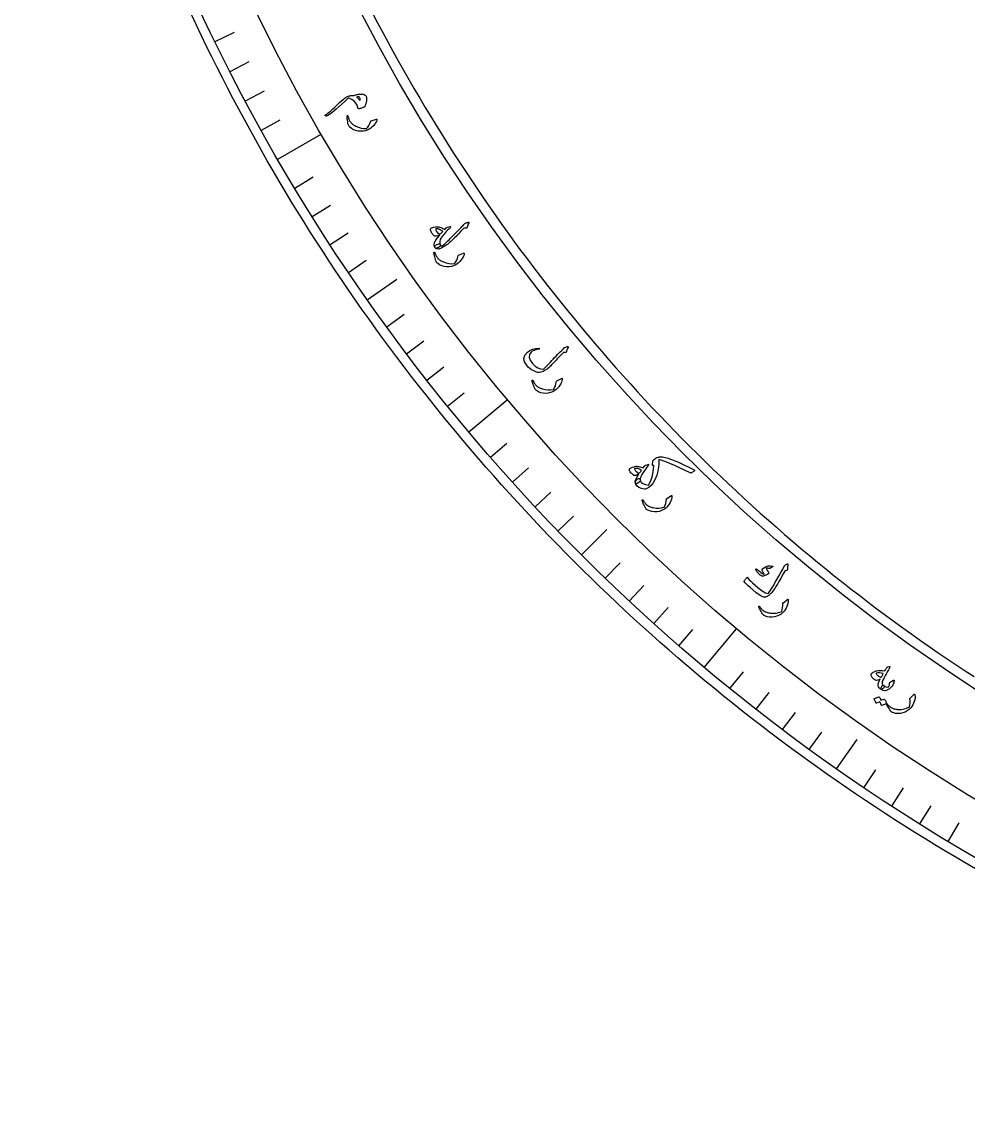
# Model space of a CAD drawing. Header units: millimetres. Extents: x -60 to 60, y -60 to 78.
# Drawn here: x -59.69 to -30.12, y -59.69 to -25.55 of the extents above; entities that cross this region are included whole.
import ezdxf

# ---------------------------------------------------------------- set-up
doc = ezdxf.new("R2010")
doc.units = ezdxf.units.MM
for name, color, linetype in [('CUT_INNER', 6, 'Continuous'), ('CUT_OUTER', 1, 'Continuous'), ('ENGRAVE', 7, 'Continuous'), ('ENGRAVE_FINE', 8, 'Continuous'), ('TEXT', 5, 'Continuous')]:
    doc.layers.add(name, color=color, linetype=linetype)

msp = doc.modelspace()

# ---------------------------------------------------------------- linework, layer by layer
at = {"layer": 'CUT_INNER'}
msp.add_lwpolyline([(-48.7314, -25.2836), (-48.5754, -25.5821), (-48.4175, -25.8797), (-48.2578, -26.1763), (-48.0962, -26.4719), (-47.9329, -26.7665), (-47.7678, -27.0601), (-47.6008, -27.3527), (-47.4321, -27.6443), (-47.2616, -27.9348), (-47.0893, -28.2242), (-46.9152, -28.5126), (-46.7394, -28.8), (-46.5618, -29.0862), (-46.3825, -29.3714), (-46.2014, -29.6554), (-46.0185, -29.9383), (-45.834, -30.2201), (-45.6477, -30.5008), (-45.4597, -30.7803), (-45.27, -31.0587), (-45.0785, -31.3359), (-44.8854, -31.6119), (-44.6906, -31.8867), (-44.4941, -32.1603), (-44.2959, -32.4327), (-44.0961, -32.7039), (-43.8946, -32.9738), (-43.6914, -33.2426), (-43.4867, -33.51), (-43.2802, -33.7762), (-43.0722, -34.0411), (-42.8625, -34.3048), (-42.6512, -34.5671), (-42.4383, -34.8282), (-42.2238, -35.0879), (-42.0077, -35.3464), (-41.79, -35.6034), (-41.5708, -35.8592), (-41.35, -36.1136), (-41.1276, -36.3666), (-40.9037, -36.6183), (-40.6782, -36.8686), (-40.4512, -37.1175), (-40.2227, -37.365), (-39.9927, -37.6111), (-39.7612, -37.8558), (-39.5281, -38.099), (-39.2936, -38.3409), (-39.0576, -38.5812), (-38.8202, -38.8202), (-38.5812, -39.0576), (-38.3409, -39.2936), (-38.099, -39.5281), (-37.8558, -39.7612), (-37.6111, -39.9927), (-37.365, -40.2227), (-37.1175, -40.4512), (-36.8686, -40.6782), (-36.6183, -40.9037), (-36.3666, -41.1276), (-36.1136, -41.35), (-35.8592, -41.5708), (-35.6034, -41.79), (-35.3464, -42.0077), (-35.0879, -42.2238), (-34.8282, -42.4383), (-34.5671, -42.6512), (-34.3048, -42.8625), (-34.0411, -43.0722), (-33.7762, -43.2802), (-33.51, -43.4867), (-33.2426, -43.6914), (-32.9738, -43.8946), (-32.7039, -44.0961), (-32.4327, -44.2959), (-32.1603, -44.4941), (-31.8867, -44.6906), (-31.6119, -44.8854), (-31.3359, -45.0785), (-31.0587, -45.27), (-30.7803, -45.4597), (-30.5008, -45.6477), (-30.2201, -45.834), (-29.9383, -46.0185)], dxfattribs=at)
at = {"layer": 'CUT_OUTER'}
msp.add_lwpolyline([(-29.8937, -52.0228), (-30.2123, -51.8384), (-30.5298, -51.652), (-30.8462, -51.4637), (-31.1614, -51.2735), (-31.4754, -51.0813), (-31.7882, -50.8872), (-32.0999, -50.6912), (-32.4103, -50.4933), (-32.7195, -50.2935), (-33.0275, -50.0918), (-33.3342, -49.8882), (-33.6397, -49.6827), (-33.9439, -49.4754), (-34.2468, -49.2662), (-34.5485, -49.0551), (-34.8488, -48.8422), (-35.1479, -48.6274), (-35.4456, -48.4109), (-35.742, -48.1925), (-36.037, -47.9722), (-36.3307, -47.7502), (-36.623, -47.5264), (-36.9139, -47.3008), (-37.2034, -47.0734), (-37.4916, -46.8442), (-37.7783, -46.6133), (-38.0636, -46.3806), (-38.3475, -46.1462), (-38.6299, -45.91), (-38.9109, -45.6721), (-39.1904, -45.4325), (-39.4684, -45.1912), (-39.7449, -44.9482), (-40.02, -44.7035), (-40.2935, -44.4571), (-40.5656, -44.209), (-40.8361, -43.9593), (-41.105, -43.7079), (-41.3724, -43.4548), (-41.6383, -43.2002), (-41.9026, -42.9438), (-42.1653, -42.6859), (-42.4264, -42.4264), (-42.6859, -42.1653), (-42.9438, -41.9026), (-43.2002, -41.6383), (-43.4548, -41.3724), (-43.7079, -41.105), (-43.9593, -40.8361), (-44.209, -40.5656), (-44.4571, -40.2935), (-44.7035, -40.02), (-44.9482, -39.7449), (-45.1912, -39.4684), (-45.4325, -39.1904), (-45.6721, -38.9109), (-45.91, -38.6299), (-46.1462, -38.3475), (-46.3806, -38.0636), (-46.6133, -37.7783), (-46.8442, -37.4916), (-47.0734, -37.2034), (-47.3008, -36.9139), (-47.5264, -36.623), (-47.7502, -36.3307), (-47.9722, -36.037), (-48.1925, -35.742), (-48.4109, -35.4456), (-48.6274, -35.1479), (-48.8422, -34.8488), (-49.0551, -34.5485), (-49.2662, -34.2468), (-49.4754, -33.9439), (-49.6827, -33.6397), (-49.8882, -33.3342), (-50.0918, -33.0275), (-50.2935, -32.7195), (-50.4933, -32.4103), (-50.6912, -32.0999), (-50.8872, -31.7882), (-51.0813, -31.4754), (-51.2735, -31.1614), (-51.4637, -30.8462), (-51.652, -30.5298), (-51.8384, -30.2123), (-52.0228, -29.8937), (-52.2052, -29.5739), (-52.3857, -29.253), (-52.5642, -28.931), (-52.7407, -28.608), (-52.9153, -28.2838), (-53.0878, -27.9586), (-53.2584, -27.6323), (-53.4269, -27.305), (-53.5935, -26.9767), (-53.758, -26.6473), (-53.9205, -26.317), (-54.0809, -25.9856), (-54.2394, -25.6533), (-54.3957, -25.32)], dxfattribs=at)
at = {"layer": 'ENGRAVE'}
for points in [[(-51.6965, -29.847), (-50.3362, -29.0616)], [(-48.8985, -34.2391), (-47.9794, -33.5955)], [(-45.7283, -38.3706), (-44.525, -37.3609)], [(-42.21, -42.21), (-41.4167, -41.4167)], [(-38.3706, -45.7283), (-37.3609, -44.525)], [(-34.2391, -48.8985), (-33.5955, -47.9794)]]:
    msp.add_lwpolyline(points, dxfattribs=at)
for radius in [59.694, 58.1232, 55.206]:
    msp.add_circle((0, 0), radius, dxfattribs=at)
at = {"layer": 'ENGRAVE_FINE'}
for points in [[(-53.6526, -26.1681), (-53.0475, -25.873)], [(-53.1877, -27.1005), (-52.5879, -26.7949)], [(-52.7067, -28.0246), (-52.1123, -27.7086)], [(-52.2095, -28.9402), (-51.6208, -28.6139)], [(-51.1677, -30.7447), (-50.5907, -30.398)], [(-50.6234, -31.633), (-50.0525, -31.2763)], [(-50.0636, -32.5117), (-49.499, -32.145)], [(-49.4886, -33.3805), (-48.9305, -33.004)], [(-48.2935, -35.0873), (-47.7488, -34.6916)], [(-47.6737, -35.9247), (-47.1361, -35.5196)], [(-47.0395, -36.7513), (-46.509, -36.3368)], [(-46.391, -37.5667), (-45.8678, -37.143)], [(-45.0516, -39.1628), (-44.5436, -38.7211)], [(-44.3613, -39.9431), (-43.861, -39.4926)], [(-43.6574, -40.7112), (-43.1651, -40.2521)], [(-42.9403, -41.4669), (-42.456, -40.9993)], [(-41.4669, -42.9403), (-40.9993, -42.456)], [(-40.7112, -43.6574), (-40.2521, -43.1651)], [(-39.9431, -44.3613), (-39.4926, -43.861)], [(-39.1628, -45.0516), (-38.7211, -44.5436)], [(-37.5667, -46.391), (-37.143, -45.8678)], [(-36.7513, -47.0395), (-36.3368, -46.509)], [(-35.9247, -47.6737), (-35.5196, -47.1361)], [(-35.0873, -48.2935), (-34.6916, -47.7488)], [(-33.3805, -49.4886), (-33.004, -48.9305)], [(-32.5117, -50.0636), (-32.145, -49.499)], [(-31.633, -50.6234), (-31.2763, -50.0525)], [(-30.7447, -51.1677), (-30.398, -50.5907)]]:
    msp.add_lwpolyline(points, dxfattribs=at)
at = {"layer": 'TEXT'}
for points in [[(-49.331, -27.8572), (-49.3054, -27.848), (-49.2796, -27.8395), (-49.2535, -27.8317), (-49.2271, -27.8245), (-49.2005, -27.8184), (-49.1738, -27.8135), (-49.147, -27.8098), (-49.1201, -27.8074), (-49.0692, -27.8069), (-49.0264, -27.812), (-48.9918, -27.8226), (-48.9653, -27.8388), (-48.9386, -27.8712), (-48.9234, -27.915), (-48.9198, -27.9702), (-48.9277, -28.0368), (-48.9314, -28.0561), (-48.9357, -28.0752), (-48.9405, -28.0941), (-48.9459, -28.1129), (-48.9518, -28.1317), (-48.9582, -28.1504), (-48.9651, -28.1692), (-48.9724, -28.1881), (-48.9771, -28.1983), (-48.9826, -28.2065), (-48.989, -28.2129), (-48.9962, -28.2173), (-49.0287, -28.2295), (-49.0578, -28.2402), (-49.0836, -28.2494), (-49.1059, -28.2572), (-49.1245, -28.2634), (-49.1391, -28.268), (-49.1496, -28.271), (-49.1561, -28.2725), (-49.1653, -28.2721), (-49.1727, -28.2689), (-49.1783, -28.263), (-49.182, -28.2544), (-49.231, -28.1322), (-49.2964, -28.0391), (-49.3784, -27.975), (-49.4771, -27.9397), (-49.4872, -27.939), (-49.4961, -27.9403), (-49.5039, -27.9436), (-49.5105, -27.9489), (-49.5943, -28.0304), (-49.6827, -28.1132), (-49.7756, -28.1972), (-49.8731, -28.2825), (-50.007, -28.3925), (-50.1079, -28.4638), (-50.1758, -28.4963), (-50.2109, -28.4898), (-50.2136, -28.4807), (-50.2103, -28.4703), (-50.201, -28.4587), (-50.1856, -28.4459), (-50.1519, -28.422), (-50.1174, -28.396), (-50.0823, -28.3679), (-50.0464, -28.3376), (-50.0097, -28.3055), (-49.9723, -28.2717), (-49.9341, -28.2363), (-49.8952, -28.1993), (-49.7644, -28.0753), (-49.6579, -27.9821), (-49.5758, -27.9195), (-49.5182, -27.8874), (-49.4891, -27.8765), (-49.4616, -27.8678), (-49.4356, -27.8613), (-49.4111, -27.857), (-49.3883, -27.8546), (-49.3674, -27.8538), (-49.3483, -27.8547), (-49.331, -27.8572)], [(-49.2339, -27.9027), (-49.2207, -27.913), (-49.2074, -27.9243), (-49.1942, -27.9366), (-49.1811, -27.9499), (-49.168, -27.9641), (-49.1551, -27.9791), (-49.1423, -27.9948), (-49.1297, -28.0114), (-49.1248, -27.9752), (-49.1247, -27.9463), (-49.1294, -27.9247), (-49.1388, -27.9105), (-49.1576, -27.8977), (-49.1796, -27.8921), (-49.2051, -27.8938), (-49.2339, -27.9027)], [(-48.6111, -28.5922), (-48.608, -28.5914), (-48.6053, -28.5912), (-48.6031, -28.5915), (-48.6013, -28.5922), (-48.5985, -28.5961), (-48.5974, -28.6021), (-48.598, -28.6103), (-48.6001, -28.6207), (-48.616, -28.6655), (-48.6388, -28.7096), (-48.6686, -28.753), (-48.7054, -28.7957), (-48.7477, -28.837), (-48.792, -28.8733), (-48.8384, -28.9044), (-48.8869, -28.9304), (-48.9568, -28.9544), (-49.0291, -28.9684), (-49.1039, -28.9726), (-49.1811, -28.9668), (-49.2576, -28.9503), (-49.3287, -28.9218), (-49.3945, -28.8811), (-49.4548, -28.8283), (-49.4688, -28.8129), (-49.48, -28.7958), (-49.4886, -28.7772), (-49.4944, -28.757), (-49.5039, -28.7082), (-49.5122, -28.664), (-49.5191, -28.6243), (-49.5247, -28.5892), (-49.5289, -28.5586), (-49.5317, -28.5328), (-49.5332, -28.5117), (-49.5333, -28.4952), (-49.5326, -28.4914), (-49.5314, -28.4883), (-49.5299, -28.486), (-49.5279, -28.4844), (-49.5249, -28.483), (-49.5218, -28.4823), (-49.5186, -28.4823), (-49.5152, -28.4829), (-49.512, -28.4844), (-49.5095, -28.4869), (-49.5075, -28.4906), (-49.5061, -28.4953), (-49.4983, -28.5243), (-49.49, -28.5515), (-49.481, -28.5769), (-49.4715, -28.6006), (-49.4614, -28.6226), (-49.4505, -28.6433), (-49.4388, -28.6625), (-49.4264, -28.6802), (-49.4126, -28.6972), (-49.3969, -28.7139), (-49.3793, -28.7303), (-49.3598, -28.7464), (-49.3382, -28.7623), (-49.3146, -28.7777), (-49.2888, -28.7928), (-49.261, -28.8075), (-49.1769, -28.8451), (-49.0944, -28.871), (-49.0133, -28.8852), (-48.9337, -28.8875), (-48.9276, -28.8871), (-48.9214, -28.8852), (-48.9152, -28.8818), (-48.9088, -28.8768), (-48.8773, -28.8376), (-48.8463, -28.7871), (-48.8159, -28.7253), (-48.786, -28.6522), (-48.7836, -28.6484), (-48.7812, -28.6455), (-48.7787, -28.6435), (-48.7761, -28.6425)], [(-46.5859, -32.2974), (-46.6196, -32.3559), (-46.6362, -32.4112), (-46.6357, -32.4635), (-46.6182, -32.5127), (-46.6139, -32.5265), (-46.6156, -32.5413), (-46.6234, -32.5569), (-46.6373, -32.5733), (-46.6454, -32.5808), (-46.654, -32.5881), (-46.663, -32.5952), (-46.6725, -32.602), (-46.6823, -32.6084), (-46.6927, -32.6141), (-46.7035, -32.6191), (-46.7149, -32.6234), (-46.7343, -32.6293), (-46.7501, -32.6315), (-46.7623, -32.6302), (-46.7708, -32.6253), (-46.787, -32.6022), (-46.7984, -32.577), (-46.805, -32.5498), (-46.8069, -32.5206), (-46.7941, -32.4528), (-46.7616, -32.3792), (-46.7093, -32.2997), (-46.6373, -32.2144), (-46.6991, -32.2371), (-46.7486, -32.2482), (-46.7856, -32.2476), (-46.8103, -32.2355), (-46.8196, -32.2261), (-46.8289, -32.2158), (-46.8384, -32.2047), (-46.8479, -32.1927), (-46.8575, -32.1798), (-46.8673, -32.1659), (-46.8773, -32.151), (-46.8875, -32.135), (-46.9052, -32.105), (-46.9174, -32.0809), (-46.924, -32.0627), (-46.925, -32.0504), (-46.9202, -32.0258), (-46.9112, -32.0067), (-46.8978, -31.9931), (-46.8802, -31.9851), (-46.819, -31.9691), (-46.7704, -31.9585), (-46.7344, -31.9531), (-46.7111, -31.953), (-46.6852, -31.957), (-46.6586, -31.9629), (-46.6311, -31.9707), (-46.6027, -31.9805), (-46.5736, -31.9923), (-46.5435, -32.006), (-46.5127, -32.0216), (-46.4809, -32.0392), (-46.4314, -31.9928), (-46.4252, -31.9876), (-46.4194, -31.9828), (-46.4141, -31.9784), (-46.4093, -31.9745), (-46.4048, -31.9713), (-46.4005, -31.9688), (-46.3965, -31.9671), (-46.3927, -31.9661), (-46.3088, -31.9489), (-46.2963, -31.9485), (-46.2927, -31.9545), (-46.2979, -31.9669), (-46.312, -31.9856), (-46.354, -32.0263), (-46.3937, -32.0667), (-46.4311, -32.1066), (-46.4662, -32.1461), (-46.4992, -32.1851), (-46.5302, -32.2233), (-46.5591, -32.2607), (-46.5859, -32.2974)], [(-45.7514, -31.8134), (-45.7431, -31.8113), (-45.736, -31.8113), (-45.7303, -31.8135), (-45.7259, -31.8178), (-45.7235, -31.8229), (-45.7231, -31.8285), (-45.7245, -31.8346), (-45.7279, -31.8414), (-45.7475, -31.8729), (-45.7621, -31.9046), (-45.7718, -31.9363), (-45.7766, -31.9682), (-45.7802, -31.98), (-45.7873, -31.9888), (-45.7978, -31.9944), (-45.8118, -31.9968), (-45.8197, -31.9972), (-45.8277, -31.9975), (-45.8357, -31.9978), (-45.8438, -31.9979), (-45.8519, -31.998), (-45.8599, -31.9983), (-45.8679, -31.9986), (-45.8758, -31.999), (-45.8886, -32.009), (-45.9214, -32.0414), (-45.9741, -32.0961), (-46.0468, -32.1732), (-46.0867, -32.2156), (-46.1243, -32.2553), (-46.1596, -32.2921), (-46.1928, -32.3261), (-46.2236, -32.3572), (-46.2521, -32.3851), (-46.2784, -32.4098), (-46.3023, -32.4315), (-46.3253, -32.4513), (-46.3487, -32.4706), (-46.3724, -32.4894), (-46.3965, -32.5077), (-46.421, -32.5255), (-46.446, -32.5429), (-46.4716, -32.56), (-46.4978, -32.5766), (-46.5894, -32.6265), (-46.6653, -32.6511), (-46.7253, -32.6504), (-46.7694, -32.6244), (-46.7831, -32.6058), (-46.7883, -32.587), (-46.785, -32.5679), (-46.7731, -32.5486), (-46.7557, -32.5308), (-46.7357, -32.5164), (-46.7132, -32.5053), (-46.688, -32.4976), (-46.6628, -32.4932), (-46.643, -32.494), (-46.6284, -32.5), (-46.6191, -32.5113), (-46.6134, -32.521), (-46.6082, -32.5296), (-46.6035, -32.5372), (-46.5995, -32.5439), (-46.5958, -32.5494), (-46.5922, -32.5539), (-46.5887, -32.5574), (-46.5854, -32.5597), (-46.5605, -32.5516), (-46.528, -32.5319), (-46.4877, -32.5007), (-46.4396, -32.4578), (-46.4117, -32.4313), (-46.3801, -32.4004), (-46.3448, -32.3651), (-46.3058, -32.3255), (-46.2629, -32.2815), (-46.216, -32.2332), (-46.165, -32.1806), (-46.11, -32.1237), (-46.0562, -32.068), (-46.0091, -32.019), (-45.9686, -31.9766), (-45.9347, -31.9409), (-45.9073, -31.9119), (-45.8865, -31.8897), (-45.8721, -31.8743), (-45.8643, -31.8657), (-45.8534, -31.8555), (-45.8403, -31.8465), (-45.8251, -31.8388), (-45.8077, -31.8324), (-45.7985, -31.8299), (-45.79, -31.8274), (-45.782, -31.825), (-45.7747, -31.8226), (-45.768, -31.8202), (-45.7618, -31.8179), (-45.7563, -31.8157), (-45.7514, -31.8134)], [(-46.5433, -32.1025), (-46.553, -32.0947), (-46.5633, -32.0868), (-46.5742, -32.0787), (-46.5856, -32.0706), (-46.5979, -32.0626), (-46.6111, -32.055), (-46.6253, -32.0478), (-46.6405, -32.0411), (-46.6556, -32.0346), (-46.6706, -32.0291), (-46.6857, -32.0247), (-46.7009, -32.0214), (-46.716, -32.0192), (-46.7311, -32.0181), (-46.7461, -32.0183), (-46.761, -32.0198), (-46.7536, -32.0612), (-46.7338, -32.1016), (-46.7018, -32.141), (-46.6575, -32.1792), (-46.6474, -32.183), (-46.6354, -32.1824), (-46.6216, -32.1775), (-46.606, -32.1682)], [(-45.8889, -32.7834), (-45.8859, -32.7824), (-45.8833, -32.782), (-45.881, -32.782), (-45.8792, -32.7826), (-45.8761, -32.7862), (-45.8745, -32.7921), (-45.8743, -32.8003), (-45.8755, -32.8109), (-45.8873, -32.8569), (-45.9061, -32.9028), (-45.932, -32.9487), (-45.9648, -32.9945), (-46.0033, -33.0394), (-46.0443, -33.0795), (-46.0878, -33.1146), (-46.1337, -33.1448), (-46.2012, -33.1748), (-46.2721, -33.1953), (-46.3462, -33.206), (-46.4236, -33.207), (-46.5012, -33.1974), (-46.5746, -33.1753), (-46.6437, -33.1406), (-46.7084, -33.0934), (-46.7237, -33.0792), (-46.7364, -33.0632), (-46.7466, -33.0454), (-46.7542, -33.0258), (-46.768, -32.9781), (-46.7801, -32.9348), (-46.7905, -32.8959), (-46.7992, -32.8613), (-46.8061, -32.8313), (-46.8112, -32.8058), (-46.8146, -32.7849), (-46.8161, -32.7686), (-46.8157, -32.7647), (-46.8149, -32.7615), (-46.8135, -32.759), (-46.8117, -32.7572), (-46.8089, -32.7556), (-46.8058, -32.7547), (-46.8026, -32.7543), (-46.7992, -32.7547), (-46.7959, -32.7559), (-46.7931, -32.7582), (-46.7908, -32.7616), (-46.7891, -32.7662), (-46.7787, -32.7944), (-46.768, -32.8208), (-46.7568, -32.8453), (-46.7453, -32.868), (-46.7332, -32.8891), (-46.7205, -32.9087), (-46.7072, -32.9267), (-46.6932, -32.9434), (-46.678, -32.959), (-46.6609, -32.9742), (-46.6419, -32.989), (-46.621, -33.0034), (-46.5982, -33.0172), (-46.5732, -33.0305), (-46.5463, -33.0433), (-46.5172, -33.0554), (-46.4302, -33.0855), (-46.3456, -33.104), (-46.2636, -33.1109), (-46.1841, -33.1062), (-46.1781, -33.1053), (-46.1721, -33.1028), (-46.1662, -33.0988), (-46.1603, -33.0933), (-46.1324, -33.0515), (-46.106, -32.9985), (-46.0812, -32.9342), (-46.0578, -32.8587), (-46.0558, -32.8547), (-46.0537, -32.8516), (-46.0513, -32.8494), (-46.0489, -32.8482)], [(-42.6446, -35.7012), (-42.6388, -35.7002), (-42.6336, -35.7006), (-42.629, -35.7027), (-42.625, -35.7063), (-42.6223, -35.7111), (-42.6216, -35.7164), (-42.6228, -35.7222), (-42.626, -35.7287), (-42.6456, -35.7652), (-42.6606, -35.7992), (-42.6708, -35.8305), (-42.6763, -35.8593), (-42.679, -35.8688), (-42.6853, -35.8761), (-42.695, -35.8811), (-42.7082, -35.884), (-42.7152, -35.8846), (-42.7219, -35.8852), (-42.7284, -35.8859), (-42.7345, -35.8866), (-42.7402, -35.8872), (-42.7456, -35.8878), (-42.7504, -35.8882), (-42.7548, -35.8885), (-42.7626, -35.8894), (-42.7705, -35.892), (-42.7786, -35.8963), (-42.7869, -35.9025), (-42.8078, -35.9226), (-42.8304, -35.9449), (-42.8546, -35.9694), (-42.8803, -35.996), (-42.9078, -36.0248), (-42.9369, -36.0555), (-42.9678, -36.0883), (-43.0005, -36.123), (-43.0326, -36.1582), (-43.063, -36.1911), (-43.0917, -36.2216), (-43.1187, -36.2497), (-43.1441, -36.2755), (-43.1677, -36.2993), (-43.1897, -36.321), (-43.21, -36.3406), (-43.2724, -36.396), (-43.3372, -36.4416), (-43.4045, -36.4774), (-43.4743, -36.5034), (-43.5215, -36.5113), (-43.5748, -36.5069), (-43.6343, -36.4903), (-43.6999, -36.4613), (-43.7647, -36.4247), (-43.8209, -36.3862), (-43.8683, -36.3459), (-43.907, -36.3039), (-43.9828, -36.1813), (-44.0064, -36.0684), (-43.9777, -35.9653), (-43.897, -35.8722), (-43.8222, -35.8206), (-43.7386, -35.7828), (-43.6462, -35.7588), (-43.5449, -35.7485), (-43.5384, -35.7487), (-43.5332, -35.7503), (-43.5293, -35.7532), (-43.5267, -35.7574), (-43.525, -35.7627), (-43.5245, -35.7674), (-43.5253, -35.7716), (-43.5273, -35.7752), (-43.5311, -35.7797), (-43.5355, -35.783), (-43.5406, -35.7853), (-43.5463, -35.7865), (-43.6286, -35.8044), (-43.6948, -35.8244), (-43.7448, -35.8466), (-43.7787, -35.8709), (-43.8303, -35.9495), (-43.8402, -36.0361), (-43.8082, -36.1308), (-43.7345, -36.2334), (-43.6524, -36.313), (-43.5688, -36.369), (-43.4837, -36.4013), (-43.3971, -36.4101), (-43.3755, -36.3902), (-43.3507, -36.3665), (-43.3227, -36.3389), (-43.2916, -36.3074), (-43.2573, -36.2718), (-43.2198, -36.2321), (-43.179, -36.1882), (-43.1351, -36.1401), (-43.0893, -36.0911), (-43.044, -36.0431), (-42.9992, -35.9961), (-42.9549, -35.9502), (-42.9111, -35.9053), (-42.8677, -35.8615), (-42.8247, -35.8189), (-42.7821, -35.7775), (-42.7426, -35.7358), (-42.7374, -35.7319), (-42.7322, -35.7287), (-42.7268, -35.7263), (-42.7214, -35.7246)], [(-42.8255, -36.695), (-42.8226, -36.6938), (-42.82, -36.6931), (-42.8177, -36.6929), (-42.8158, -36.6934), (-42.8125, -36.6967), (-42.8103, -36.7024), (-42.8094, -36.7106), (-42.8097, -36.7212), (-42.8174, -36.7681), (-42.8321, -36.8155), (-42.8538, -36.8634), (-42.8825, -36.9119), (-42.9169, -36.9601), (-42.9542, -37.0036), (-42.9944, -37.0424), (-43.0375, -37.0765), (-43.1021, -37.1124), (-43.1709, -37.139), (-43.2438, -37.1562), (-43.3208, -37.164), (-43.399, -37.1613), (-43.474, -37.1457), (-43.5459, -37.1172), (-43.6145, -37.0759), (-43.631, -37.0631), (-43.6451, -37.0483), (-43.6568, -37.0315), (-43.666, -37.0126), (-43.684, -36.9663), (-43.6999, -36.9242), (-43.7137, -36.8864), (-43.7254, -36.8527), (-43.7349, -36.8234), (-43.7423, -36.7985), (-43.7474, -36.778), (-43.7503, -36.7618), (-43.7503, -36.7579), (-43.7498, -36.7547), (-43.7487, -36.7521), (-43.747, -36.7501), (-43.7443, -36.7483), (-43.7414, -36.7471), (-43.7382, -36.7465), (-43.7347, -36.7465), (-43.7314, -36.7474), (-43.7284, -36.7495), (-43.7258, -36.7527), (-43.7236, -36.7571), (-43.7108, -36.7843), (-43.6978, -36.8096), (-43.6846, -36.833), (-43.6711, -36.8547), (-43.6572, -36.8746), (-43.6428, -36.893), (-43.628, -36.9098), (-43.6126, -36.9251), (-43.5961, -36.9394), (-43.5777, -36.953), (-43.5574, -36.9661), (-43.5354, -36.9786), (-43.5114, -36.9904), (-43.4854, -37.0014), (-43.4574, -37.0117), (-43.4274, -37.0213), (-43.338, -37.0436), (-43.2522, -37.0546), (-43.1699, -37.0542), (-43.0911, -37.0426), (-43.0852, -37.0411), (-43.0795, -37.0381), (-43.0739, -37.0336), (-43.0686, -37.0276), (-43.0444, -36.9835), (-43.0228, -36.9283), (-43.0037, -36.8621), (-42.9871, -36.7849), (-42.9855, -36.7807), (-42.9836, -36.7774), (-42.9814, -36.7751), (-42.9791, -36.7736)], [(-38.6882, -39.5518), (-38.6742, -39.5613), (-38.6697, -39.5717), (-38.6747, -39.583), (-38.6893, -39.5953), (-38.7539, -39.6355), (-38.771, -39.6451), (-38.7862, -39.6508), (-38.7992, -39.6527), (-38.8102, -39.6507), (-38.986, -39.5649), (-39.1464, -39.4883), (-39.2916, -39.4209), (-39.4215, -39.3631), (-39.5363, -39.3152), (-39.6359, -39.2776), (-39.7203, -39.2505), (-39.7897, -39.2339), (-39.7896, -39.3534), (-39.8005, -39.4735), (-39.8224, -39.5944), (-39.8553, -39.716), (-39.9045, -39.8466), (-39.9625, -39.9554), (-40.0292, -40.0423), (-40.1049, -40.1072), (-40.1445, -40.1308), (-40.1803, -40.1469), (-40.2122, -40.1556), (-40.2403, -40.1568), (-40.3341, -40.1389), (-40.4106, -40.1071), (-40.4697, -40.0617), (-40.5116, -40.0027), (-40.5219, -39.9699), (-40.5197, -39.936), (-40.5049, -39.901), (-40.4777, -39.865), (-40.4521, -39.8402), (-40.429, -39.8259), (-40.4086, -39.8222), (-40.3907, -39.8289), (-40.3849, -39.8354), (-40.3792, -39.8454), (-40.3737, -39.8587), (-40.3684, -39.8755), (-40.3386, -39.9369), (-40.2855, -39.9842), (-40.2092, -40.0172), (-40.1097, -40.036), (-40.0459, -39.9204), (-39.9968, -39.7802), (-39.9622, -39.6154), (-39.9419, -39.4261), (-39.9426, -39.422), (-39.9448, -39.419), (-39.9484, -39.4172), (-39.9536, -39.4166), (-39.9772, -39.4142), (-39.9824, -39.4133), (-39.986, -39.4106), (-39.9882, -39.4062), (-39.9889, -39.3999), (-39.9803, -39.2794), (-39.9767, -39.2733), (-39.9659, -39.2618), (-39.948, -39.245), (-39.9229, -39.223), (-39.8954, -39.2004), (-39.8715, -39.183), (-39.8513, -39.171), (-39.8347, -39.1643), (-39.8114, -39.1579), (-39.789, -39.1527), (-39.7674, -39.1488), (-39.7466, -39.1461), (-39.7266, -39.1446), (-39.7072, -39.1442), (-39.6886, -39.1449), (-39.6706, -39.1467), (-39.5915, -39.1634), (-39.5, -39.19), (-39.396, -39.2264), (-39.2795, -39.2726), (-39.1506, -39.3283), (-39.009, -39.3935), (-38.8549, -39.4681), (-38.6882, -39.5518)], [(-40.3684, -39.8755), (-40.3696, -39.8979), (-40.3804, -39.92), (-40.4007, -39.9416), (-40.4305, -39.963), (-40.468, -39.9828), (-40.4958, -39.9918), (-40.5138, -39.9901), (-40.5222, -39.9776), (-40.523, -39.9198), (-40.5044, -39.8516), (-40.4663, -39.773), (-40.4087, -39.6838), (-40.465, -39.7133), (-40.511, -39.7306), (-40.5466, -39.7356), (-40.5719, -39.7284), (-40.582, -39.7211), (-40.5924, -39.7128), (-40.603, -39.7033), (-40.6138, -39.6927), (-40.6248, -39.6812), (-40.6363, -39.6691), (-40.6481, -39.6562), (-40.6602, -39.6427), (-40.6804, -39.6177), (-40.6951, -39.5967), (-40.7043, -39.5798), (-40.7081, -39.5671), (-40.7063, -39.5427), (-40.7001, -39.5229), (-40.6898, -39.5079), (-40.6751, -39.4975), (-40.6163, -39.4734), (-40.5689, -39.4563), (-40.5328, -39.4461), (-40.5082, -39.4429), (-40.4808, -39.444), (-40.4532, -39.4464), (-40.4254, -39.4503), (-40.3974, -39.4555), (-40.369, -39.4622), (-40.34, -39.4705), (-40.3103, -39.4803), (-40.2799, -39.4917), (-40.239, -39.4399), (-40.2305, -39.4292), (-40.2219, -39.4208), (-40.2132, -39.4145), (-40.2043, -39.4105), (-40.1259, -39.3827), (-40.1141, -39.3814), (-40.1097, -39.3866), (-40.1125, -39.3985), (-40.1227, -39.417), (-40.1618, -39.4692), (-40.1974, -39.5173), (-40.2294, -39.5614), (-40.2579, -39.6015), (-40.2826, -39.6376), (-40.3034, -39.6698), (-40.3202, -39.6981), (-40.333, -39.7225), (-40.3515, -39.7658), (-40.3635, -39.8057), (-40.3692, -39.8423), (-40.3684, -39.8755)], [(-40.3281, -39.5647), (-40.3929, -39.533), (-40.4518, -39.5139), (-40.5048, -39.5074), (-40.5518, -39.5136), (-40.549, -39.5285), (-40.5424, -39.5448), (-40.5321, -39.5626), (-40.5182, -39.5817), (-40.5091, -39.5917), (-40.4997, -39.6015), (-40.4898, -39.611), (-40.4794, -39.6201), (-40.4684, -39.6289), (-40.4567, -39.637), (-40.4442, -39.6446), (-40.431, -39.6516), (-40.4119, -39.6558), (-40.3924, -39.649), (-40.3725, -39.6312), (-40.3522, -39.6025), (-40.3439, -39.5882), (-40.3371, -39.5771), (-40.3319, -39.5693), (-40.3281, -39.5647)], [(-39.3961, -40.3546), (-39.3933, -40.3531), (-39.3908, -40.3521), (-39.3886, -40.3518), (-39.3867, -40.3521), (-39.383, -40.3551), (-39.3804, -40.3606), (-39.3787, -40.3686), (-39.3781, -40.3792), (-39.3816, -40.4266), (-39.392, -40.4751), (-39.4094, -40.5248), (-39.4337, -40.5757), (-39.4636, -40.6267), (-39.4969, -40.6733), (-39.5335, -40.7156), (-39.5735, -40.7534), (-39.6346, -40.7949), (-39.7007, -40.8274), (-39.7718, -40.8511), (-39.8478, -40.8657), (-39.9259, -40.87), (-40.0021, -40.8611), (-40.0762, -40.8391), (-40.1482, -40.804), (-40.1658, -40.7928), (-40.1811, -40.7793), (-40.1942, -40.7636), (-40.2051, -40.7456), (-40.2272, -40.7011), (-40.2467, -40.6606), (-40.2638, -40.6241), (-40.2784, -40.5916), (-40.2906, -40.5632), (-40.3001, -40.5391), (-40.307, -40.5191), (-40.3114, -40.5033), (-40.3117, -40.4994), (-40.3115, -40.4961), (-40.3106, -40.4934), (-40.3091, -40.4913), (-40.3066, -40.4893), (-40.3038, -40.4878), (-40.3007, -40.4869), (-40.2972, -40.4866), (-40.2938, -40.4872), (-40.2906, -40.489), (-40.2878, -40.492), (-40.2852, -40.4962), (-40.2701, -40.5221), (-40.2549, -40.5462), (-40.2396, -40.5684), (-40.2242, -40.5887), (-40.2086, -40.6073), (-40.1927, -40.6243), (-40.1764, -40.6398), (-40.1597, -40.6537), (-40.142, -40.6664), (-40.1224, -40.6784), (-40.1011, -40.6896), (-40.078, -40.7), (-40.0531, -40.7097), (-40.0262, -40.7184), (-39.9974, -40.7261), (-39.9667, -40.733), (-39.8757, -40.7473), (-39.7892, -40.7506), (-39.7073, -40.7429), (-39.6298, -40.7243), (-39.6241, -40.7223), (-39.6186, -40.7188), (-39.6135, -40.7139), (-39.6087, -40.7074), (-39.5885, -40.6613), (-39.5719, -40.6045), (-39.5588, -40.5368), (-39.5492, -40.4584), (-39.5479, -40.4541), (-39.5463, -40.4507), (-39.5444, -40.4482), (-39.5422, -40.4465)], [(-35.7538, -42.5173), (-35.7582, -42.5371), (-35.7618, -42.5564), (-35.7644, -42.5752), (-35.7661, -42.5936), (-35.7668, -42.6115), (-35.7664, -42.6292), (-35.7649, -42.6465), (-35.7623, -42.6635), (-35.7626, -42.6716), (-35.7661, -42.6784), (-35.7729, -42.6838), (-35.7828, -42.688), (-35.8379, -42.7074), (-35.8437, -42.7097), (-35.8482, -42.7119), (-35.8516, -42.714), (-35.8538, -42.716), (-35.9204, -42.8378), (-35.9812, -42.9473), (-36.0362, -43.0445), (-36.0854, -43.1295), (-36.1289, -43.202), (-36.1667, -43.2619), (-36.1989, -43.3092), (-36.2254, -43.3438), (-36.2781, -43.4069), (-36.2959, -43.426), (-36.3148, -43.4443), (-36.3347, -43.4619), (-36.3557, -43.4788), (-36.3778, -43.4948), (-36.401, -43.51), (-36.4255, -43.5244), (-36.4512, -43.5378), (-36.5156, -43.5357), (-36.6187, -43.4843), (-36.7601, -43.3834), (-36.9394, -43.2326), (-36.9934, -43.1831), (-37.042, -43.1358), (-37.0854, -43.0908), (-37.1234, -43.0481), (-37.1259, -43.043), (-37.1266, -43.0381), (-37.1254, -43.0334), (-37.1225, -43.0289), (-37.1069, -43.0085), (-37.0925, -42.99), (-37.0794, -42.9734), (-37.0676, -42.9588), (-37.0569, -42.946), (-37.0472, -42.9349), (-37.0385, -42.9253), (-37.0308, -42.9174), (-37.0262, -42.9132), (-37.0222, -42.9121), (-37.019, -42.9139), (-37.0164, -42.9188), (-36.9943, -42.9534), (-36.9616, -42.9931), (-36.9182, -43.0377), (-36.864, -43.0873), (-36.697, -43.2294), (-36.5594, -43.3323), (-36.4515, -43.3962), (-36.3734, -43.4213), (-36.3406, -43.3821), (-36.289, -43.3043), (-36.2183, -43.1879), (-36.1286, -43.0331), (-36.0397, -42.8772), (-35.9727, -42.7591), (-35.9279, -42.6786), (-35.9051, -42.6356), (-35.8992, -42.6236), (-35.8936, -42.6124), (-35.8884, -42.6019), (-35.8837, -42.5922), (-35.8793, -42.5834), (-35.8755, -42.5755), (-35.8722, -42.5686), (-35.8694, -42.5625), (-35.8627, -42.55), (-35.8544, -42.5396), (-35.8446, -42.5312), (-35.8334, -42.5249), (-35.7683, -42.4963), (-35.7636, -42.4947), (-35.7597, -42.4943), (-35.7565, -42.4952), (-35.7541, -42.4973), (-35.7525, -42.5015), (-35.752, -42.5062), (-35.7524, -42.5115), (-35.7538, -42.5173)], [(-36.2329, -42.5691), (-36.2308, -42.5715), (-36.2296, -42.5742), (-36.2292, -42.5773), (-36.2297, -42.5807), (-36.2309, -42.5831), (-36.2326, -42.5854), (-36.2347, -42.5876), (-36.2373, -42.5896), (-36.3215, -42.6348), (-36.3306, -42.6389), (-36.3385, -42.6412), (-36.3452, -42.6419), (-36.3507, -42.6408), (-36.3704, -42.6318), (-36.3891, -42.6262), (-36.4066, -42.6241), (-36.4229, -42.6255), (-36.4286, -42.6286), (-36.4304, -42.6356), (-36.4284, -42.6464), (-36.4226, -42.661), (-36.4176, -42.6695), (-36.4123, -42.6781), (-36.4066, -42.6867), (-36.4005, -42.6953), (-36.3939, -42.7041), (-36.3868, -42.713), (-36.3792, -42.7221), (-36.3711, -42.7314), (-36.3504, -42.7723), (-36.3636, -42.8088), (-36.4108, -42.8409), (-36.4922, -42.8685), (-36.5202, -42.8735), (-36.5448, -42.8749), (-36.566, -42.873), (-36.5837, -42.8677), (-36.6004, -42.8586), (-36.6209, -42.8431), (-36.6454, -42.8212), (-36.6737, -42.7929), (-36.6879, -42.7781), (-36.7009, -42.7635), (-36.7126, -42.7492), (-36.7232, -42.735), (-36.7327, -42.7212), (-36.7415, -42.7082), (-36.7494, -42.6958), (-36.7566, -42.6841), (-36.7598, -42.6754), (-36.7607, -42.6678), (-36.7596, -42.6612), (-36.7563, -42.6556), (-36.7512, -42.6513), (-36.7457, -42.6497), (-36.7399, -42.651), (-36.7338, -42.655), (-36.7151, -42.669), (-36.6942, -42.6852), (-36.671, -42.7036), (-36.6456, -42.7242), (-36.5982, -42.7625), (-36.5596, -42.7906), (-36.53, -42.8086), (-36.5093, -42.8165), (-36.5059, -42.8167), (-36.5031, -42.8157), (-36.5008, -42.8134), (-36.4991, -42.8097), (-36.4986, -42.8069), (-36.4993, -42.8035), (-36.501, -42.7994), (-36.5038, -42.7947), (-36.533, -42.7543), (-36.5446, -42.7367), (-36.5528, -42.7197), (-36.5577, -42.7034), (-36.5593, -42.6876), (-36.5584, -42.6716), (-36.5541, -42.6578), (-36.5466, -42.6463), (-36.5358, -42.6371), (-36.4511, -42.5848), (-36.3723, -42.5561), (-36.2996, -42.5509), (-36.2329, -42.5691)], [(-35.7679, -43.6028), (-35.7653, -43.601), (-35.7628, -43.5999), (-35.7607, -43.5994), (-35.7587, -43.5995), (-35.7548, -43.6021), (-35.7517, -43.6074), (-35.7494, -43.6153), (-35.7478, -43.6258), (-35.7472, -43.6733), (-35.7534, -43.7226), (-35.7664, -43.7736), (-35.7862, -43.8263), (-35.8117, -43.8797), (-35.8408, -43.9291), (-35.8736, -43.9743), (-35.9102, -44.0154), (-35.9675, -44.062), (-36.0306, -44.1002), (-36.0993, -44.1298), (-36.1738, -44.151), (-36.2513, -44.162), (-36.3279, -44.1597), (-36.4036, -44.1442), (-36.4784, -44.1154), (-36.4969, -44.1058), (-36.5133, -44.0936), (-36.5278, -44.0791), (-36.5402, -44.0621), (-36.566, -44.0197), (-36.5889, -43.981), (-36.6091, -43.9461), (-36.6265, -43.9151), (-36.641, -43.8878), (-36.6526, -43.8646), (-36.6612, -43.8453), (-36.667, -43.8299), (-36.6676, -43.826), (-36.6676, -43.8227), (-36.667, -43.82), (-36.6657, -43.8178), (-36.6634, -43.8155), (-36.6607, -43.8138), (-36.6576, -43.8126), (-36.6543, -43.8121), (-36.6508, -43.8124), (-36.6475, -43.8139), (-36.6444, -43.8166), (-36.6415, -43.8206), (-36.6241, -43.8451), (-36.6069, -43.8677), (-36.5898, -43.8885), (-36.5727, -43.9075), (-36.5556, -43.9247), (-36.5382, -43.9403), (-36.5206, -43.9543), (-36.5028, -43.9667), (-36.4841, -43.9778), (-36.4636, -43.988), (-36.4414, -43.9974), (-36.4175, -44.0058), (-36.3918, -44.0132), (-36.3643, -44.0196), (-36.3349, -44.0248), (-36.3037, -44.029), (-36.2118, -44.0354), (-36.1254, -44.0312), (-36.0444, -44.0165), (-35.9689, -43.9913), (-35.9633, -43.9888), (-35.9582, -43.9849), (-35.9535, -43.9795), (-35.9493, -43.9727), (-35.9331, -43.925), (-35.9215, -43.8669), (-35.9143, -43.7984), (-35.9114, -43.7195), (-35.9105, -43.7151), (-35.9092, -43.7115), (-35.9075, -43.7088), (-35.9055, -43.707)], [(-32.5867, -45.6995), (-32.5726, -45.6966), (-32.5656, -45.7001), (-32.5657, -45.7098), (-32.5728, -45.7259), (-32.5779, -45.735), (-32.5848, -45.7477), (-32.5935, -45.7641), (-32.604, -45.784), (-32.6165, -45.8077), (-32.6312, -45.8352), (-32.6481, -45.8665), (-32.6672, -45.9017), (-32.686, -45.9363), (-32.7028, -45.9672), (-32.7177, -45.9946), (-32.7307, -46.0183), (-32.7416, -46.0382), (-32.7504, -46.0544), (-32.7572, -46.0667), (-32.7619, -46.0753), (-32.7904, -46.1301), (-32.8078, -46.176), (-32.8142, -46.213), (-32.8096, -46.2411), (-32.8027, -46.2556), (-32.7918, -46.2697), (-32.7769, -46.2832), (-32.758, -46.2962), (-32.7482, -46.3058), (-32.7435, -46.3172), (-32.7439, -46.3304), (-32.7494, -46.3454), (-32.759, -46.3614), (-32.7703, -46.3763), (-32.7835, -46.3903), (-32.7985, -46.4031), (-32.8131, -46.4129), (-32.8257, -46.4189), (-32.8364, -46.4211), (-32.8452, -46.4195), (-32.881, -46.3936), (-32.9075, -46.3651), (-32.9245, -46.3339), (-32.9322, -46.3001), (-32.9302, -46.26), (-32.9189, -46.2133), (-32.8984, -46.1601), (-32.8684, -46.1004), (-32.9111, -46.1193), (-32.9491, -46.131), (-32.9825, -46.1353), (-33.0112, -46.1325), (-33.0307, -46.1248), (-33.0513, -46.1125), (-33.0729, -46.0956), (-33.0956, -46.074), (-33.1179, -46.0489), (-33.1352, -46.0259), (-33.1474, -46.005), (-33.1547, -45.986), (-33.1577, -45.9669), (-33.1566, -45.95), (-33.1514, -45.9352), (-33.1421, -45.9227), (-33.1275, -45.9091), (-33.1095, -45.8955), (-33.0881, -45.8817), (-33.0632, -45.8678), (-33.0372, -45.8547), (-33.0156, -45.8448), (-32.9984, -45.8381), (-32.9857, -45.8348), (-32.9237, -45.8282), (-32.8598, -45.826), (-32.794, -45.8282), (-32.7263, -45.8349), (-32.7094, -45.8074), (-32.6945, -45.7838), (-32.6817, -45.7643), (-32.6709, -45.7486), (-32.6609, -45.7362), (-32.6503, -45.7262), (-32.6392, -45.7187), (-32.6275, -45.7137)], [(-32.7763, -45.925), (-32.8378, -45.9067), (-32.8946, -45.8976), (-32.9468, -45.8977), (-32.9943, -45.9071), (-32.9989, -45.9097), (-33.0014, -45.9134), (-33.0018, -45.918), (-33, -45.9237), (-32.9902, -45.94), (-32.9781, -45.9557), (-32.9638, -45.9708), (-32.9472, -45.9853), (-32.9284, -45.9992), (-32.9073, -46.0126), (-32.8841, -46.0253), (-32.8585, -46.0374), (-32.8543, -46.0388), (-32.8492, -46.0394), (-32.8433, -46.0393), (-32.8367, -46.0385), (-32.8295, -46.0268), (-32.8223, -46.0143), (-32.8149, -46.0011), (-32.8074, -45.9873), (-32.7998, -45.9728), (-32.792, -45.9575), (-32.7842, -45.9416), (-32.7763, -45.925)], [(-32.5585, -46.1885), (-32.4602, -46.1304), (-32.448, -46.125), (-32.4397, -46.1259), (-32.4352, -46.133), (-32.4346, -46.1464), (-32.4405, -46.181), (-32.45, -46.2148), (-32.4629, -46.2478), (-32.4794, -46.28), (-32.4996, -46.3115), (-32.5237, -46.3425), (-32.5518, -46.3728), (-32.5838, -46.4025), (-32.648, -46.4454), (-32.713, -46.4625), (-32.7787, -46.4539), (-32.8452, -46.4195), (-32.8491, -46.4102), (-32.8469, -46.392), (-32.8388, -46.365), (-32.8246, -46.3292), (-32.8152, -46.3113), (-32.8053, -46.2982), (-32.7948, -46.2898), (-32.7838, -46.2861), (-32.7773, -46.2864), (-32.7708, -46.2881), (-32.7644, -46.2914), (-32.758, -46.2962), (-32.7191, -46.3219), (-32.6805, -46.3375), (-32.6424, -46.3431), (-32.6047, -46.3386), (-32.6025, -46.3377), (-32.6007, -46.3358), (-32.5991, -46.3329), (-32.5979, -46.329), (-32.5897, -46.3058), (-32.5838, -46.2805), (-32.5802, -46.253), (-32.579, -46.2233), (-32.5778, -46.2126), (-32.574, -46.2032), (-32.5676, -46.1952), (-32.5585, -46.1885)], [(-32.7485, -46.7195), (-32.7455, -46.719), (-32.7424, -46.7197), (-32.739, -46.7215), (-32.7355, -46.7245), (-32.7254, -46.7392), (-32.7161, -46.754), (-32.7075, -46.769), (-32.6998, -46.7843), (-32.6928, -46.7999), (-32.6866, -46.8161), (-32.6811, -46.8327), (-32.6763, -46.8498), (-32.6761, -46.8542), (-32.6773, -46.8579), (-32.6797, -46.8609), (-32.6836, -46.8632), (-32.8234, -46.9211), (-32.8262, -46.9212), (-32.8289, -46.9193), (-32.8315, -46.9154), (-32.834, -46.9096), (-32.8353, -46.9049), (-32.8378, -46.8979), (-32.8415, -46.8887), (-32.8466, -46.8772), (-32.8529, -46.8632), (-32.8605, -46.8467), (-32.8693, -46.8276), (-32.8795, -46.8059), (-32.9893, -46.8497), (-32.9935, -46.8505), (-32.997, -46.8489), (-32.9999, -46.8449), (-33.0022, -46.8386), (-33.0042, -46.8331), (-33.0074, -46.8246), (-33.012, -46.8132), (-33.0178, -46.7988), (-33.0251, -46.7813), (-33.0341, -46.7607), (-33.0446, -46.7368), (-33.0568, -46.7097), (-33.0575, -46.7061), (-33.057, -46.7034), (-33.0553, -46.7015), (-33.0523, -46.7005), (-32.9138, -46.6484), (-32.9108, -46.6479), (-32.9077, -46.6486), (-32.9043, -46.6504), (-32.9008, -46.6535), (-32.8918, -46.6654), (-32.8836, -46.6776), (-32.8762, -46.6902), (-32.8695, -46.7032), (-32.8635, -46.7164), (-32.8582, -46.7299), (-32.8535, -46.7435), (-32.8495, -46.7573)], [(-31.8081, -46.5703), (-31.8056, -46.5683), (-31.8033, -46.567), (-31.8012, -46.5663), (-31.7992, -46.5662), (-31.7951, -46.5685), (-31.7915, -46.5735), (-31.7885, -46.5811), (-31.786, -46.5914), (-31.7813, -46.6387), (-31.7832, -46.6883), (-31.7916, -46.7403), (-31.8067, -46.7946), (-31.8274, -46.85), (-31.8521, -46.9017), (-31.8808, -46.9496), (-31.9136, -46.9938), (-31.9667, -47.0453), (-32.0261, -47.0888), (-32.092, -47.1244), (-32.1644, -47.152), (-32.2406, -47.1697), (-32.3171, -47.1741), (-32.3939, -47.1653), (-32.4709, -47.1433), (-32.4902, -47.1352), (-32.5076, -47.1246), (-32.5232, -47.1114), (-32.5371, -47.0956), (-32.5665, -47.0555), (-32.5928, -47.019), (-32.6159, -46.9861), (-32.636, -46.9566), (-32.6528, -46.9308), (-32.6664, -46.9086), (-32.6767, -46.8901), (-32.6838, -46.8753), (-32.6848, -46.8716), (-32.6851, -46.8683), (-32.6847, -46.8655), (-32.6836, -46.8632), (-32.6814, -46.8607), (-32.6789, -46.8587), (-32.676, -46.8573), (-32.6727, -46.8565), (-32.6692, -46.8565), (-32.6658, -46.8577), (-32.6624, -46.8601), (-32.6592, -46.8638), (-32.6398, -46.8867), (-32.6206, -46.9078), (-32.6017, -46.927), (-32.5831, -46.9443), (-32.5645, -46.96), (-32.5458, -46.974), (-32.5271, -46.9864), (-32.5083, -46.9972), (-32.4886, -47.0066), (-32.4673, -47.0151), (-32.4444, -47.0224), (-32.4198, -47.0287), (-32.3936, -47.0338), (-32.3656, -47.0378), (-32.3359, -47.0404), (-32.3045, -47.0419), (-32.2124, -47.0402), (-32.1266, -47.0284), (-32.0472, -47.0067), (-31.9742, -46.9749), (-31.9689, -46.972), (-31.9641, -46.9676), (-31.9599, -46.9618), (-31.9563, -46.9546), (-31.9444, -46.9058), (-31.9379, -46.8469), (-31.9367, -46.778), (-31.9408, -46.6991), (-31.9403, -46.6946), (-31.9393, -46.691), (-31.9379, -46.6882), (-31.936, -46.6861)]]:
    msp.add_lwpolyline(points, close=True, dxfattribs=at)

doc.saveas('drawing.dxf')
